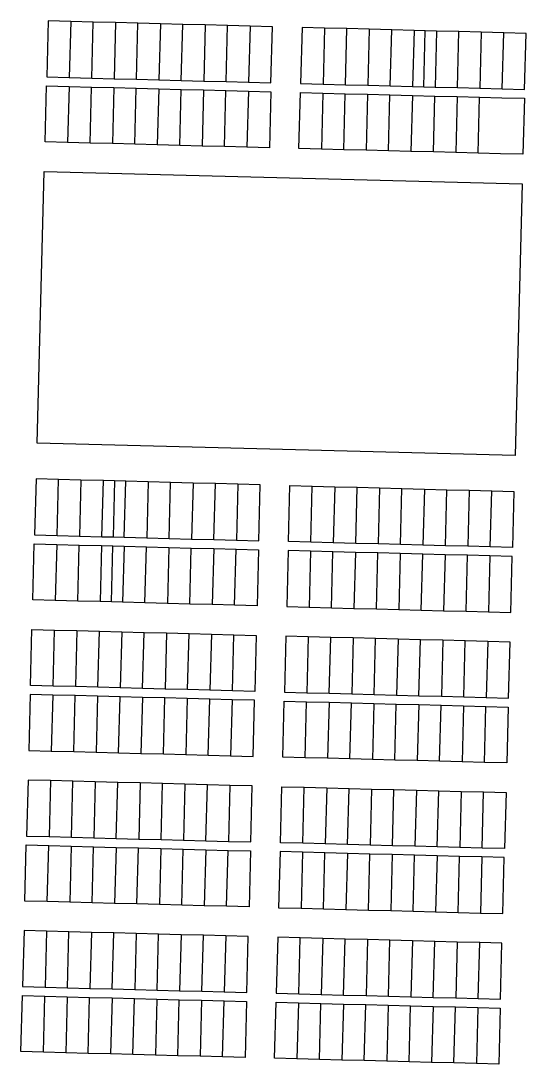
# Model space of a CAD drawing. Header units: inches. Extents: x 486468 to 494399, y 5455955 to 5460553.
# Drawn here: x 488175 to 488518, y 5456090 to 5456799 of the extents above; entities that cross this region are included whole.
import ezdxf

# ---------------------------------------------------------------- set-up
doc = ezdxf.new("R2010")
doc.units = ezdxf.units.IN
doc.header["$MEASUREMENT"] = 0
doc.layers.add('ParcelLines', color=10, linetype='Continuous')

msp = doc.modelspace()

# ---------------------------------------------------------------- linework, layer by layer
at = {"layer": 'ParcelLines', "color": 1}
for p, q in [((488193.931, 5456799.124), (488192.931, 5456761.024)), ((488209.181, 5456798.724), (488193.931, 5456799.124)), ((488209.181, 5456798.724), (488208.182, 5456760.624)), ((488224.381, 5456798.324), (488209.181, 5456798.724)), ((488223.432, 5456760.234), (488224.381, 5456798.324)), ((488239.631, 5456797.924), (488224.381, 5456798.324)), ((488239.631, 5456797.924), (488238.632, 5456759.834)), ((488254.831, 5456797.524), (488239.631, 5456797.924)), ((488253.832, 5456759.444), (488254.831, 5456797.524)), ((488270.081, 5456797.124), (488254.831, 5456797.524)), ((488270.081, 5456797.124), (488269.082, 5456759.044)), ((488285.281, 5456796.724), (488270.081, 5456797.124)), ((488284.282, 5456758.655), (488285.281, 5456796.724)), ((488300.481, 5456796.326), (488285.281, 5456796.724)), ((488300.481, 5456796.326), (488299.532, 5456758.256)), ((488315.73, 5456795.926), (488300.481, 5456796.326)), ((488314.732, 5456757.866), (488315.73, 5456795.926)), ((488330.93, 5456795.526), (488315.73, 5456795.926)), ((488330.93, 5456795.526), (488329.982, 5456757.466)), ((488346.18, 5456795.126), (488330.93, 5456795.526)), ((488345.181, 5456757.076), (488346.18, 5456795.126)), ((488366.28, 5456794.626), (488365.281, 5456756.526)), ((488381.48, 5456794.226), (488366.28, 5456794.626)), ((488381.48, 5456794.226), (488380.531, 5456756.126)), ((488396.73, 5456793.826), (488381.48, 5456794.226)), ((488395.731, 5456755.737), (488396.73, 5456793.826)), ((488411.93, 5456793.428), (488396.73, 5456793.826)), ((488411.93, 5456793.428), (488410.931, 5456755.337)), ((488427.13, 5456793.028), (488411.93, 5456793.428)), ((488426.131, 5456754.948), (488427.13, 5456793.028)), ((488442.381, 5456792.628), (488427.13, 5456793.028)), ((488442.381, 5456792.628), (488441.381, 5456754.548)), ((488449.981, 5456792.428), (488442.381, 5456792.628)), ((488448.981, 5456754.358), (488449.981, 5456792.428)), ((488457.581, 5456792.228), (488449.981, 5456792.428)), ((488457.581, 5456792.228), (488456.581, 5456754.158)), ((488472.781, 5456791.828), (488457.581, 5456792.228)), ((488471.781, 5456753.758), (488472.781, 5456791.828)), ((488487.981, 5456791.428), (488472.781, 5456791.828)), ((488487.981, 5456791.428), (488486.981, 5456753.368)), ((488503.231, 5456791.028), (488487.981, 5456791.428)), ((488502.231, 5456752.969), (488503.231, 5456791.028)), ((488518.43, 5456790.629), (488503.231, 5456791.028)), ((488517.431, 5456752.579), (488518.43, 5456790.629)), ((488192.931, 5456761.024), (488208.182, 5456760.624)), ((488208.182, 5456760.624), (488223.432, 5456760.234)), ((488223.432, 5456760.234), (488238.632, 5456759.834)), ((488238.632, 5456759.834), (488253.832, 5456759.444)), ((488253.832, 5456759.444), (488269.082, 5456759.044)), ((488269.082, 5456759.044), (488284.282, 5456758.655)), ((488284.282, 5456758.655), (488299.532, 5456758.256)), ((488299.532, 5456758.256), (488314.732, 5456757.866)), ((488191.732, 5456716.874), (488192.782, 5456754.924)), ((488192.782, 5456754.924), (488208.032, 5456754.524)), ((488208.032, 5456754.524), (488207.032, 5456716.474)), ((488208.032, 5456754.524), (488223.232, 5456754.134)), ((488222.282, 5456716.074), (488223.232, 5456754.134)), ((488223.232, 5456754.134), (488238.482, 5456753.734)), ((488238.482, 5456753.734), (488237.482, 5456715.674)), ((488238.482, 5456753.734), (488253.682, 5456753.344)), ((488252.732, 5456715.274), (488253.682, 5456753.344)), ((488253.682, 5456753.344), (488268.932, 5456752.944)), ((488268.932, 5456752.944), (488267.932, 5456714.875)), ((488268.932, 5456752.944), (488284.132, 5456752.555)), ((488283.182, 5456714.475), (488284.132, 5456752.555)), ((488284.132, 5456752.555), (488299.382, 5456752.156)), ((488299.382, 5456752.156), (488298.382, 5456714.075)), ((488299.382, 5456752.156), (488314.582, 5456751.766)), ((488313.632, 5456713.676), (488314.582, 5456751.766)), ((488314.582, 5456751.766), (488329.832, 5456751.366)), ((488314.732, 5456757.866), (488329.982, 5456757.466)), ((488329.832, 5456751.366), (488328.832, 5456713.276)), ((488329.832, 5456751.366), (488345.031, 5456750.976)), ((488329.982, 5456757.466), (488345.181, 5456757.076)), ((488365.281, 5456756.526), (488380.531, 5456756.126)), ((488380.531, 5456756.126), (488395.731, 5456755.737)), ((488395.731, 5456755.737), (488410.931, 5456755.337)), ((488410.931, 5456755.337), (488426.131, 5456754.948)), ((488426.131, 5456754.948), (488441.381, 5456754.548)), ((488441.381, 5456754.548), (488448.981, 5456754.358)), ((488448.981, 5456754.358), (488456.581, 5456754.158)), ((488456.581, 5456754.158), (488471.781, 5456753.758)), ((488471.781, 5456753.758), (488486.981, 5456753.368)), ((488486.981, 5456753.368), (488502.231, 5456752.969)), ((488502.231, 5456752.969), (488517.431, 5456752.579)), ((488345.031, 5456750.976), (488344.082, 5456712.876)), ((488364.182, 5456712.376), (488365.131, 5456750.426)), ((488365.131, 5456750.426), (488380.381, 5456750.026)), ((488380.381, 5456750.026), (488379.382, 5456711.987)), ((488380.381, 5456750.026), (488395.581, 5456749.637)), ((488394.581, 5456711.587), (488395.581, 5456749.637)), ((488395.581, 5456749.637), (488410.781, 5456749.237)), ((488410.781, 5456749.237), (488409.781, 5456711.197)), ((488410.781, 5456749.237), (488425.981, 5456748.848)), ((488425.031, 5456710.798), (488425.981, 5456748.848)), ((488425.981, 5456748.848), (488441.231, 5456748.448)), ((488441.231, 5456748.448), (488440.231, 5456710.398)), ((488441.231, 5456748.448), (488456.431, 5456748.058)), ((488455.431, 5456710.008), (488456.431, 5456748.058)), ((488456.431, 5456748.058), (488471.631, 5456747.668)), ((488471.631, 5456747.668), (488470.631, 5456709.618)), ((488471.631, 5456747.668), (488486.831, 5456747.268)), ((488485.831, 5456709.218), (488486.831, 5456747.268)), ((488517.281, 5456746.479), (488516.281, 5456708.429)), ((488207.032, 5456716.474), (488191.732, 5456716.874)), ((488222.282, 5456716.074), (488207.032, 5456716.474)), ((488237.482, 5456715.674), (488222.282, 5456716.074)), ((488252.732, 5456715.274), (488237.482, 5456715.674)), ((488267.932, 5456714.875), (488252.732, 5456715.274)), ((488283.182, 5456714.475), (488267.932, 5456714.875)), ((488298.382, 5456714.075), (488283.182, 5456714.475)), ((488313.632, 5456713.676), (488298.382, 5456714.075)), ((488328.832, 5456713.276), (488313.632, 5456713.676)), ((488344.082, 5456712.876), (488328.832, 5456713.276)), ((488379.382, 5456711.987), (488364.182, 5456712.376)), ((488394.581, 5456711.587), (488379.382, 5456711.987)), ((488409.781, 5456711.197), (488394.581, 5456711.587)), ((488425.031, 5456710.798), (488409.781, 5456711.197)), ((488440.231, 5456710.398), (488425.031, 5456710.798)), ((488455.431, 5456710.008), (488440.231, 5456710.398)), ((488470.631, 5456709.618), (488455.431, 5456710.008)), ((488485.831, 5456709.218), (488470.631, 5456709.618)), ((488186.335, 5456512.224), (488191.232, 5456696.724)), ((488191.232, 5456696.724), (488515.731, 5456688.329)), ((488515.731, 5456688.329), (488510.934, 5456503.729)), ((488510.934, 5456503.729), (488186.335, 5456512.224)), ((488185.635, 5456487.874), (488184.635, 5456449.774)), ((488200.935, 5456487.464), (488185.635, 5456487.874)), ((488199.885, 5456449.374), (488200.935, 5456487.464)), ((488216.135, 5456487.065), (488200.935, 5456487.464)), ((488216.135, 5456487.065), (488215.135, 5456448.975)), ((488231.335, 5456486.655), (488216.135, 5456487.065)), ((488230.335, 5456448.575), (488231.335, 5456486.655)), ((488238.985, 5456486.455), (488231.335, 5456486.655)), ((488238.985, 5456486.455), (488237.935, 5456448.375)), ((488246.585, 5456486.255), (488238.985, 5456486.455)), ((488245.585, 5456448.175), (488246.585, 5456486.255)), ((488261.785, 5456485.845), (488246.585, 5456486.255)), ((488261.785, 5456485.845), (488260.785, 5456447.775)), ((488277.035, 5456485.435), (488261.785, 5456485.845)), ((488275.985, 5456447.375), (488277.035, 5456485.435)), ((488292.235, 5456485.035), (488277.035, 5456485.435)), ((488292.235, 5456485.035), (488291.235, 5456446.975)), ((488307.485, 5456484.626), (488292.235, 5456485.035)), ((488306.435, 5456446.576), (488307.485, 5456484.626)), ((488322.685, 5456484.226), (488307.485, 5456484.626)), ((488322.685, 5456484.226), (488321.685, 5456446.176)), ((488337.885, 5456483.827), (488322.685, 5456484.226)), ((488336.885, 5456445.777), (488337.885, 5456483.827)), ((488356.985, 5456445.227), (488357.985, 5456483.327)), ((488357.985, 5456483.327), (488373.235, 5456482.927)), ((488372.235, 5456444.827), (488373.235, 5456482.927)), ((488373.235, 5456482.927), (488388.485, 5456482.527)), ((488388.485, 5456482.527), (488387.435, 5456444.427)), ((488388.485, 5456482.527), (488403.685, 5456482.127)), ((488402.685, 5456444.027), (488403.685, 5456482.127)), ((488403.685, 5456482.127), (488418.935, 5456481.727)), ((488418.935, 5456481.727), (488417.935, 5456443.627)), ((488418.935, 5456481.727), (488434.135, 5456481.328)), ((488433.135, 5456443.228), (488434.135, 5456481.328)), ((488434.135, 5456481.328), (488449.385, 5456480.928)), ((488449.385, 5456480.928), (488448.385, 5456442.828)), ((488449.385, 5456480.928), (488464.635, 5456480.529)), ((488463.585, 5456442.429), (488464.635, 5456480.529)), ((488464.635, 5456480.529), (488479.835, 5456480.129)), ((488479.835, 5456480.129), (488478.835, 5456442.029)), ((488479.835, 5456480.129), (488495.084, 5456479.729)), ((488494.035, 5456441.629), (488495.084, 5456479.729)), ((488495.084, 5456479.729), (488510.184, 5456479.329)), ((488510.184, 5456479.329), (488509.185, 5456441.229)), ((488184.635, 5456449.774), (488199.885, 5456449.374)), ((488199.885, 5456449.374), (488215.135, 5456448.975)), ((488215.135, 5456448.975), (488230.335, 5456448.575)), ((488230.335, 5456448.575), (488237.935, 5456448.375)), ((488237.935, 5456448.375), (488245.585, 5456448.175)), ((488245.585, 5456448.175), (488260.785, 5456447.775)), ((488260.785, 5456447.775), (488275.985, 5456447.375)), ((488275.985, 5456447.375), (488291.235, 5456446.975)), ((488291.235, 5456446.975), (488306.435, 5456446.576)), ((488306.435, 5456446.576), (488321.685, 5456446.176)), ((488183.435, 5456405.624), (488184.435, 5456443.674)), ((488184.435, 5456443.674), (488199.735, 5456443.274)), ((488199.735, 5456443.274), (488198.735, 5456405.224)), ((488199.735, 5456443.274), (488214.935, 5456442.875)), ((488213.935, 5456404.824), (488214.935, 5456442.875)), ((488214.935, 5456442.875), (488230.185, 5456442.475)), ((488230.185, 5456442.475), (488229.185, 5456404.425)), ((488230.185, 5456442.475), (488237.785, 5456442.275)), ((488236.785, 5456404.225), (488237.785, 5456442.275)), ((488237.785, 5456442.275), (488245.385, 5456442.075)), ((488245.385, 5456442.075), (488244.385, 5456404.025)), ((488245.385, 5456442.075), (488260.635, 5456441.675)), ((488259.585, 5456403.625), (488260.635, 5456441.675)), ((488260.635, 5456441.675), (488275.835, 5456441.275)), ((488275.835, 5456441.275), (488274.835, 5456403.225)), ((488275.835, 5456441.275), (488291.085, 5456440.876)), ((488290.035, 5456402.826), (488291.085, 5456440.876)), ((488291.085, 5456440.876), (488306.285, 5456440.476)), ((488306.285, 5456440.476), (488305.285, 5456402.426)), ((488306.285, 5456440.476), (488321.535, 5456440.076)), ((488320.485, 5456402.026), (488321.535, 5456440.076)), ((488321.535, 5456440.076), (488336.735, 5456439.677)), ((488321.685, 5456446.176), (488336.885, 5456445.777)), ((488336.735, 5456439.677), (488335.735, 5456401.626)), ((488356.835, 5456439.127), (488355.835, 5456401.077)), ((488372.085, 5456438.727), (488356.835, 5456439.127)), ((488372.235, 5456444.827), (488356.985, 5456445.227)), ((488387.435, 5456444.427), (488372.235, 5456444.827)), ((488402.685, 5456444.027), (488387.435, 5456444.427)), ((488417.935, 5456443.627), (488402.685, 5456444.027)), ((488433.135, 5456443.228), (488417.935, 5456443.627)), ((488448.385, 5456442.828), (488433.135, 5456443.228)), ((488463.585, 5456442.429), (488448.385, 5456442.828)), ((488478.835, 5456442.029), (488463.585, 5456442.429)), ((488494.035, 5456441.629), (488478.835, 5456442.029)), ((488509.185, 5456441.229), (488494.035, 5456441.629)), ((488372.085, 5456438.727), (488371.035, 5456400.677)), ((488387.285, 5456438.327), (488372.085, 5456438.727)), ((488386.285, 5456400.277), (488387.285, 5456438.327)), ((488402.535, 5456437.927), (488387.285, 5456438.327)), ((488402.535, 5456437.927), (488401.535, 5456399.877)), ((488417.735, 5456437.527), (488402.535, 5456437.927)), ((488416.736, 5456399.477), (488417.735, 5456437.527)), ((488432.985, 5456437.128), (488417.735, 5456437.527)), ((488432.985, 5456437.128), (488431.986, 5456399.078)), ((488448.185, 5456436.728), (488432.985, 5456437.128)), ((488447.186, 5456398.678), (488448.185, 5456436.728)), ((488463.435, 5456436.329), (488448.185, 5456436.728)), ((488463.435, 5456436.329), (488462.436, 5456398.279)), ((488478.685, 5456435.929), (488463.435, 5456436.329)), ((488477.636, 5456397.879), (488478.685, 5456435.929)), ((488493.885, 5456435.529), (488478.685, 5456435.929)), ((488493.885, 5456435.529), (488492.886, 5456397.479)), ((488509.035, 5456435.129), (488493.885, 5456435.529)), ((488508.036, 5456397.079), (488509.035, 5456435.129)), ((488198.735, 5456405.224), (488183.435, 5456405.624)), ((488213.935, 5456404.824), (488198.735, 5456405.224)), ((488229.185, 5456404.425), (488213.935, 5456404.824)), ((488236.785, 5456404.225), (488229.185, 5456404.425)), ((488244.385, 5456404.025), (488236.785, 5456404.225)), ((488259.585, 5456403.625), (488244.385, 5456404.025)), ((488274.835, 5456403.225), (488259.585, 5456403.625)), ((488290.035, 5456402.826), (488274.835, 5456403.225)), ((488305.285, 5456402.426), (488290.035, 5456402.826)), ((488320.485, 5456402.026), (488305.285, 5456402.426)), ((488335.735, 5456401.626), (488320.485, 5456402.026)), ((488355.835, 5456401.077), (488371.035, 5456400.677)), ((488371.035, 5456400.677), (488386.285, 5456400.277)), ((488386.285, 5456400.277), (488401.535, 5456399.877)), ((488401.535, 5456399.877), (488416.736, 5456399.477)), ((488416.736, 5456399.477), (488431.986, 5456399.078)), ((488431.986, 5456399.078), (488447.186, 5456398.678)), ((488447.186, 5456398.678), (488462.436, 5456398.279)), ((488462.436, 5456398.279), (488477.636, 5456397.879)), ((488477.636, 5456397.879), (488492.886, 5456397.479)), ((488492.886, 5456397.479), (488508.036, 5456397.079)), ((488181.887, 5456347.474), (488182.886, 5456385.524)), ((488182.886, 5456385.524), (488198.186, 5456385.124)), ((488197.187, 5456347.064), (488198.186, 5456385.124)), ((488198.186, 5456385.124), (488213.386, 5456384.724)), ((488213.386, 5456384.724), (488212.387, 5456346.664)), ((488213.386, 5456384.724), (488228.636, 5456384.325)), ((488227.637, 5456346.255), (488228.636, 5456384.325)), ((488228.636, 5456384.325), (488243.836, 5456383.925)), ((488243.836, 5456383.925), (488242.837, 5456345.855)), ((488243.836, 5456383.925), (488259.086, 5456383.525)), ((488258.037, 5456345.455), (488259.086, 5456383.525)), ((488259.086, 5456383.525), (488274.286, 5456383.125)), ((488274.286, 5456383.125), (488273.287, 5456345.046)), ((488274.286, 5456383.125), (488289.536, 5456382.726)), ((488288.487, 5456344.646), (488289.536, 5456382.726)), ((488289.536, 5456382.726), (488304.736, 5456382.326)), ((488304.736, 5456382.326), (488303.737, 5456344.236)), ((488304.736, 5456382.326), (488319.986, 5456381.926)), ((488318.937, 5456343.836), (488319.986, 5456381.926)), ((488319.986, 5456381.926), (488335.186, 5456381.526)), ((488335.186, 5456381.526), (488334.187, 5456343.426)), ((488355.286, 5456380.977), (488354.287, 5456342.927)), ((488370.536, 5456380.577), (488355.286, 5456380.977)), ((488370.536, 5456380.577), (488369.537, 5456342.527)), ((488385.736, 5456380.177), (488370.536, 5456380.577)), ((488384.737, 5456342.127), (488385.736, 5456380.177)), ((488400.986, 5456379.777), (488385.736, 5456380.177)), ((488400.986, 5456379.777), (488399.986, 5456341.727)), ((488416.186, 5456379.378), (488400.986, 5456379.777)), ((488415.186, 5456341.328), (488416.186, 5456379.378)), ((488431.436, 5456378.978), (488416.186, 5456379.378)), ((488431.436, 5456378.978), (488430.436, 5456340.928)), ((488446.686, 5456378.578), (488431.436, 5456378.978)), ((488445.636, 5456340.528), (488446.686, 5456378.578)), ((488461.886, 5456378.178), (488446.686, 5456378.578)), ((488461.886, 5456378.178), (488460.886, 5456340.128)), ((488477.136, 5456377.779), (488461.886, 5456378.178)), ((488476.136, 5456339.729), (488477.136, 5456377.779)), ((488492.336, 5456377.379), (488477.136, 5456377.779)), ((488492.336, 5456377.379), (488491.336, 5456339.329)), ((488507.486, 5456376.979), (488492.336, 5456377.379)), ((488506.486, 5456338.929), (488507.486, 5456376.979)), ((488197.187, 5456347.064), (488181.887, 5456347.474)), ((488212.387, 5456346.664), (488197.187, 5456347.064)), ((488181.737, 5456341.374), (488180.687, 5456303.324)), ((488196.987, 5456340.974), (488181.737, 5456341.374)), ((488196.987, 5456340.974), (488195.987, 5456302.914)), ((488212.237, 5456340.574), (488196.987, 5456340.974)), ((488211.187, 5456302.514), (488212.237, 5456340.574)), ((488227.437, 5456340.175), (488212.237, 5456340.574)), ((488227.637, 5456346.255), (488212.387, 5456346.664)), ((488227.437, 5456340.175), (488226.437, 5456302.104)), ((488242.687, 5456339.775), (488227.437, 5456340.175)), ((488242.837, 5456345.855), (488227.637, 5456346.255)), ((488258.037, 5456345.455), (488242.837, 5456345.855)), ((488273.287, 5456345.046), (488258.037, 5456345.455)), ((488288.487, 5456344.646), (488273.287, 5456345.046)), ((488303.737, 5456344.236), (488288.487, 5456344.646)), ((488318.937, 5456343.836), (488303.737, 5456344.236)), ((488334.187, 5456343.426), (488318.937, 5456343.836)), ((488354.287, 5456342.927), (488369.537, 5456342.527)), ((488369.537, 5456342.527), (488384.737, 5456342.127)), ((488384.737, 5456342.127), (488399.986, 5456341.727)), ((488399.986, 5456341.727), (488415.186, 5456341.328)), ((488415.186, 5456341.328), (488430.436, 5456340.928)), ((488430.436, 5456340.928), (488445.636, 5456340.528)), ((488445.636, 5456340.528), (488460.886, 5456340.128)), ((488460.886, 5456340.128), (488476.136, 5456339.729)), ((488241.637, 5456301.705), (488242.687, 5456339.775)), ((488257.887, 5456339.375), (488242.687, 5456339.775)), ((488257.887, 5456339.375), (488256.887, 5456301.296)), ((488273.137, 5456338.976), (488257.887, 5456339.375)), ((488272.087, 5456300.896), (488273.137, 5456338.976)), ((488288.337, 5456338.576), (488273.137, 5456338.976)), ((488288.337, 5456338.576), (488287.337, 5456300.486)), ((488303.587, 5456338.176), (488288.337, 5456338.576)), ((488302.587, 5456300.086), (488303.587, 5456338.176)), ((488318.787, 5456337.776), (488303.587, 5456338.176)), ((488318.787, 5456337.776), (488317.787, 5456299.686)), ((488334.037, 5456337.376), (488318.787, 5456337.776)), ((488333.037, 5456299.276), (488334.037, 5456337.376)), ((488353.137, 5456298.776), (488354.137, 5456336.827)), ((488354.137, 5456336.827), (488369.337, 5456336.427)), ((488368.337, 5456298.377), (488369.337, 5456336.427)), ((488369.337, 5456336.427), (488384.587, 5456336.027)), ((488384.587, 5456336.027), (488383.587, 5456297.977)), ((488384.587, 5456336.027), (488399.787, 5456335.627)), ((488398.787, 5456297.578), (488399.787, 5456335.627)), ((488399.787, 5456335.627), (488415.037, 5456335.228)), ((488415.037, 5456335.228), (488414.037, 5456297.178)), ((488415.037, 5456335.228), (488430.237, 5456334.828)), ((488429.237, 5456296.778), (488430.237, 5456334.828)), ((488430.237, 5456334.828), (488445.486, 5456334.428)), ((488445.486, 5456334.428), (488444.487, 5456296.378)), ((488445.486, 5456334.428), (488460.686, 5456334.028)), ((488459.687, 5456295.978), (488460.686, 5456334.028)), ((488460.686, 5456334.028), (488475.936, 5456333.629)), ((488475.936, 5456333.629), (488474.937, 5456295.578)), ((488475.936, 5456333.629), (488491.136, 5456333.229)), ((488476.136, 5456339.729), (488491.336, 5456339.329)), ((488490.137, 5456295.179), (488491.136, 5456333.229)), ((488491.136, 5456333.229), (488506.336, 5456332.829)), ((488491.336, 5456339.329), (488506.486, 5456338.929)), ((488506.336, 5456332.829), (488505.287, 5456294.779)), ((488180.687, 5456303.324), (488195.987, 5456302.914)), ((488195.987, 5456302.914), (488211.187, 5456302.514)), ((488211.187, 5456302.514), (488226.437, 5456302.104)), ((488226.437, 5456302.104), (488241.637, 5456301.705)), ((488241.637, 5456301.705), (488256.887, 5456301.296)), ((488256.887, 5456301.296), (488272.087, 5456300.896)), ((488272.087, 5456300.896), (488287.337, 5456300.486)), ((488287.337, 5456300.486), (488302.587, 5456300.086)), ((488302.587, 5456300.086), (488317.787, 5456299.686)), ((488317.787, 5456299.686), (488333.037, 5456299.276)), ((488368.337, 5456298.377), (488353.137, 5456298.776)), ((488383.587, 5456297.977), (488368.337, 5456298.377)), ((488398.787, 5456297.578), (488383.587, 5456297.977)), ((488414.037, 5456297.178), (488398.787, 5456297.578)), ((488429.237, 5456296.778), (488414.037, 5456297.178)), ((488444.487, 5456296.378), (488429.237, 5456296.778)), ((488459.687, 5456295.978), (488444.487, 5456296.378)), ((488474.937, 5456295.578), (488459.687, 5456295.978)), ((488490.137, 5456295.179), (488474.937, 5456295.578)), ((488505.287, 5456294.779), (488490.137, 5456295.179)), ((488180.187, 5456283.224), (488179.188, 5456245.124)), ((488195.437, 5456282.814), (488180.187, 5456283.224)), ((488195.437, 5456282.814), (488194.438, 5456244.724)), ((488210.687, 5456282.414), (488195.437, 5456282.814)), ((488209.688, 5456244.324), (488210.687, 5456282.414)), ((488225.887, 5456282.004), (488210.687, 5456282.414)), ((488225.887, 5456282.004), (488224.888, 5456243.924)), ((488241.137, 5456281.605), (488225.887, 5456282.004)), ((488240.138, 5456243.526), (488241.137, 5456281.605)), ((488256.337, 5456281.206), (488241.137, 5456281.605)), ((488256.337, 5456281.206), (488255.338, 5456243.126)), ((488271.587, 5456280.796), (488256.337, 5456281.206)), ((488270.588, 5456242.726), (488271.587, 5456280.796)), ((488286.787, 5456280.396), (488271.587, 5456280.796)), ((488286.787, 5456280.396), (488285.788, 5456242.326)), ((488302.037, 5456279.986), (488286.787, 5456280.396)), ((488300.988, 5456241.926), (488302.037, 5456279.986)), ((488317.237, 5456279.586), (488302.037, 5456279.986)), ((488317.237, 5456279.586), (488316.238, 5456241.526)), ((488332.487, 5456279.176), (488317.237, 5456279.586)), ((488331.438, 5456241.126), (488332.487, 5456279.176)), ((488351.538, 5456240.626), (488352.587, 5456278.676)), ((488352.587, 5456278.676), (488367.787, 5456278.277)), ((488366.788, 5456240.217), (488367.787, 5456278.277)), ((488367.787, 5456278.277), (488383.037, 5456277.877)), ((488383.037, 5456277.877), (488381.988, 5456239.817)), ((488383.037, 5456277.877), (488398.237, 5456277.478)), ((488397.238, 5456239.408), (488398.237, 5456277.478)), ((488398.237, 5456277.478), (488413.487, 5456277.078)), ((488413.487, 5456277.078), (488412.438, 5456239.008)), ((488413.487, 5456277.078), (488428.687, 5456276.678)), ((488427.688, 5456238.598), (488428.687, 5456276.678)), ((488428.687, 5456276.678), (488443.937, 5456276.278)), ((488443.937, 5456276.278), (488442.938, 5456238.198)), ((488443.937, 5456276.278), (488459.137, 5456275.878)), ((488458.138, 5456237.788), (488459.137, 5456275.878)), ((488459.137, 5456275.878), (488474.387, 5456275.478)), ((488474.387, 5456275.478), (488473.388, 5456237.388)), ((488474.387, 5456275.478), (488489.587, 5456275.079)), ((488488.588, 5456236.979), (488489.587, 5456275.079)), ((488489.587, 5456275.079), (488504.787, 5456274.679)), ((488504.787, 5456274.679), (488503.738, 5456236.579)), ((488179.188, 5456245.124), (488194.438, 5456244.724)), ((488194.438, 5456244.724), (488209.688, 5456244.324)), ((488209.688, 5456244.324), (488224.888, 5456243.924)), ((488224.888, 5456243.924), (488240.138, 5456243.526)), ((488240.138, 5456243.526), (488255.338, 5456243.126)), ((488255.338, 5456243.126), (488270.588, 5456242.726)), ((488270.588, 5456242.726), (488285.788, 5456242.326)), ((488285.788, 5456242.326), (488300.988, 5456241.926)), ((488300.988, 5456241.926), (488316.238, 5456241.526)), ((488316.238, 5456241.526), (488331.438, 5456241.126)), ((488366.788, 5456240.217), (488351.538, 5456240.626)), ((488177.988, 5456200.974), (488178.988, 5456239.074)), ((488178.988, 5456239.074), (488194.288, 5456238.664)), ((488193.288, 5456200.574), (488194.288, 5456238.664)), ((488194.288, 5456238.664), (488209.488, 5456238.264)), ((488209.488, 5456238.264), (488208.488, 5456200.174)), ((488209.488, 5456238.264), (488224.738, 5456237.854)), ((488223.738, 5456199.775), (488224.738, 5456237.854)), ((488224.738, 5456237.854), (488239.938, 5456237.456)), ((488239.938, 5456237.456), (488238.938, 5456199.375)), ((488239.938, 5456237.456), (488255.188, 5456237.046)), ((488254.188, 5456198.976), (488255.188, 5456237.046)), ((488255.188, 5456237.046), (488270.388, 5456236.646)), ((488270.388, 5456236.646), (488269.388, 5456198.576)), ((488270.388, 5456236.646), (488285.638, 5456236.236)), ((488284.588, 5456198.176), (488285.638, 5456236.236)), ((488285.638, 5456236.236), (488300.838, 5456235.836)), ((488300.838, 5456235.836), (488299.838, 5456197.776)), ((488300.838, 5456235.836), (488316.088, 5456235.426)), ((488315.038, 5456197.376), (488316.088, 5456235.426)), ((488316.088, 5456235.426), (488331.288, 5456235.026)), ((488331.288, 5456235.026), (488330.288, 5456196.976)), ((488351.388, 5456234.526), (488350.388, 5456196.426)), ((488366.638, 5456234.127), (488351.388, 5456234.526)), ((488366.638, 5456234.127), (488365.588, 5456196.026)), ((488381.838, 5456233.727), (488366.638, 5456234.127)), ((488381.988, 5456239.817), (488366.788, 5456240.217)), ((488380.838, 5456195.628), (488381.838, 5456233.727)), ((488397.088, 5456233.328), (488381.838, 5456233.727)), ((488397.238, 5456239.408), (488381.988, 5456239.817)), ((488412.438, 5456239.008), (488397.238, 5456239.408)), ((488427.688, 5456238.598), (488412.438, 5456239.008)), ((488442.938, 5456238.198), (488427.688, 5456238.598)), ((488458.138, 5456237.788), (488442.938, 5456238.198)), ((488473.388, 5456237.388), (488458.138, 5456237.788)), ((488488.588, 5456236.979), (488473.388, 5456237.388)), ((488503.738, 5456236.579), (488488.588, 5456236.979)), ((488397.088, 5456233.328), (488396.038, 5456195.228)), ((488412.288, 5456232.928), (488397.088, 5456233.328)), ((488411.288, 5456194.828), (488412.288, 5456232.928)), ((488427.538, 5456232.528), (488412.288, 5456232.928)), ((488427.538, 5456232.528), (488426.488, 5456194.428)), ((488442.738, 5456232.128), (488427.538, 5456232.528)), ((488441.738, 5456194.028), (488442.738, 5456232.128)), ((488457.988, 5456231.728), (488442.738, 5456232.128)), ((488457.988, 5456231.728), (488456.938, 5456193.628)), ((488473.188, 5456231.328), (488457.988, 5456231.728)), ((488472.188, 5456193.228), (488473.188, 5456231.328)), ((488488.438, 5456230.929), (488473.188, 5456231.328)), ((488488.438, 5456230.929), (488487.388, 5456192.828)), ((488503.588, 5456230.529), (488488.438, 5456230.929)), ((488502.588, 5456192.429), (488503.588, 5456230.529)), ((488193.288, 5456200.574), (488177.988, 5456200.974)), ((488208.488, 5456200.174), (488193.288, 5456200.574)), ((488223.738, 5456199.775), (488208.488, 5456200.174)), ((488238.938, 5456199.375), (488223.738, 5456199.775)), ((488254.188, 5456198.976), (488238.938, 5456199.375)), ((488269.388, 5456198.576), (488254.188, 5456198.976)), ((488284.588, 5456198.176), (488269.388, 5456198.576)), ((488299.838, 5456197.776), (488284.588, 5456198.176)), ((488315.038, 5456197.376), (488299.838, 5456197.776)), ((488330.288, 5456196.976), (488315.038, 5456197.376)), ((488350.388, 5456196.426), (488365.588, 5456196.026)), ((488365.588, 5456196.026), (488380.838, 5456195.628)), ((488380.838, 5456195.628), (488396.038, 5456195.228)), ((488396.038, 5456195.228), (488411.288, 5456194.828)), ((488411.288, 5456194.828), (488426.488, 5456194.428)), ((488426.488, 5456194.428), (488441.738, 5456194.028)), ((488441.738, 5456194.028), (488456.938, 5456193.628)), ((488456.938, 5456193.628), (488472.188, 5456193.228)), ((488472.188, 5456193.228), (488487.388, 5456192.828)), ((488487.388, 5456192.828), (488502.588, 5456192.429)), ((488177.488, 5456180.874), (488176.49, 5456142.824)), ((488192.738, 5456180.474), (488177.488, 5456180.874)), ((488192.738, 5456180.474), (488191.74, 5456142.425)), ((488207.988, 5456180.075), (488192.738, 5456180.474)), ((488206.99, 5456142.025), (488207.988, 5456180.075)), ((488223.188, 5456179.675), (488207.988, 5456180.075)), ((488223.188, 5456179.675), (488222.19, 5456141.625)), ((488238.438, 5456179.275), (488223.188, 5456179.675)), ((488237.39, 5456141.225), (488238.438, 5456179.275)), ((488253.638, 5456178.876), (488238.438, 5456179.275)), ((488253.638, 5456178.876), (488252.64, 5456140.826)), ((488268.838, 5456178.476), (488253.638, 5456178.876)), ((488267.84, 5456140.426), (488268.838, 5456178.476)), ((488284.088, 5456178.076), (488268.838, 5456178.476)), ((488284.088, 5456178.076), (488283.04, 5456140.026)), ((488299.288, 5456177.676), (488284.088, 5456178.076)), ((488298.29, 5456139.626), (488299.288, 5456177.676)), ((488314.488, 5456177.276), (488299.288, 5456177.676)), ((488314.488, 5456177.276), (488313.49, 5456139.226)), ((488329.738, 5456176.876), (488314.488, 5456177.276)), ((488328.69, 5456138.826), (488329.738, 5456176.876)), ((488349.839, 5456176.326), (488348.79, 5456138.277)), ((488365.039, 5456175.926), (488349.839, 5456176.326)), ((488364.04, 5456137.877), (488365.039, 5456175.926)), ((488380.289, 5456175.528), (488365.039, 5456175.926)), ((488380.289, 5456175.528), (488379.29, 5456137.478)), ((488395.489, 5456175.128), (488380.289, 5456175.528)), ((488394.49, 5456137.078), (488395.489, 5456175.128)), ((488410.739, 5456174.728), (488395.489, 5456175.128)), ((488410.739, 5456174.728), (488409.74, 5456136.678)), ((488425.989, 5456174.328), (488410.739, 5456174.728)), ((488424.94, 5456136.278), (488425.989, 5456174.328)), ((488441.189, 5456173.928), (488425.989, 5456174.328)), ((488441.189, 5456173.928), (488440.19, 5456135.878)), ((488456.439, 5456173.528), (488441.189, 5456173.928)), ((488455.39, 5456135.478), (488456.439, 5456173.528)), ((488471.639, 5456173.128), (488456.439, 5456173.528)), ((488471.639, 5456173.128), (488470.64, 5456135.078)), ((488486.889, 5456172.728), (488471.639, 5456173.128)), ((488485.84, 5456134.678), (488486.889, 5456172.728)), ((488502.039, 5456172.329), (488486.889, 5456172.728)), ((488501.04, 5456134.28), (488502.039, 5456172.329)), ((488176.49, 5456142.824), (488191.74, 5456142.425)), ((488191.74, 5456142.425), (488206.99, 5456142.025)), ((488206.99, 5456142.025), (488222.19, 5456141.625)), ((488222.19, 5456141.625), (488237.39, 5456141.225)), ((488175.34, 5456098.625), (488176.34, 5456136.724)), ((488176.34, 5456136.724), (488191.59, 5456136.325)), ((488190.59, 5456098.225), (488191.59, 5456136.325)), ((488191.59, 5456136.325), (488206.79, 5456135.925)), ((488206.79, 5456135.925), (488205.79, 5456097.835)), ((488206.79, 5456135.925), (488222.04, 5456135.525)), ((488221.04, 5456097.435), (488222.04, 5456135.525)), ((488222.04, 5456135.525), (488237.24, 5456135.125)), ((488237.24, 5456135.125), (488236.24, 5456097.046)), ((488237.24, 5456135.125), (488252.44, 5456134.726)), ((488237.39, 5456141.225), (488252.64, 5456140.826)), ((488251.44, 5456096.656), (488252.44, 5456134.726)), ((488252.44, 5456134.726), (488267.69, 5456134.326)), ((488252.64, 5456140.826), (488267.84, 5456140.426)), ((488267.69, 5456134.326), (488266.69, 5456096.256)), ((488267.69, 5456134.326), (488282.89, 5456133.926)), ((488267.84, 5456140.426), (488283.04, 5456140.026)), ((488283.04, 5456140.026), (488298.29, 5456139.626)), ((488298.29, 5456139.626), (488313.49, 5456139.226)), ((488313.49, 5456139.226), (488328.69, 5456138.826)), ((488348.79, 5456138.277), (488364.04, 5456137.877)), ((488364.04, 5456137.877), (488379.29, 5456137.478)), ((488379.29, 5456137.478), (488394.49, 5456137.078)), ((488394.49, 5456137.078), (488409.74, 5456136.678)), ((488409.74, 5456136.678), (488424.94, 5456136.278)), ((488424.94, 5456136.278), (488440.19, 5456135.878)), ((488440.19, 5456135.878), (488455.39, 5456135.478)), ((488455.39, 5456135.478), (488470.64, 5456135.078)), ((488470.64, 5456135.078), (488485.84, 5456134.678)), ((488485.84, 5456134.678), (488501.04, 5456134.28)), ((488281.89, 5456095.856), (488282.89, 5456133.926)), ((488282.89, 5456133.926), (488298.09, 5456133.526)), ((488298.09, 5456133.526), (488297.09, 5456095.466)), ((488298.09, 5456133.526), (488313.34, 5456133.126)), ((488312.29, 5456095.077), (488313.34, 5456133.126)), ((488313.34, 5456133.126), (488328.54, 5456132.726)), ((488328.54, 5456132.726), (488327.54, 5456094.677)), ((488347.64, 5456094.127), (488348.64, 5456132.177)), ((488348.64, 5456132.177), (488363.89, 5456131.778)), ((488363.89, 5456131.778), (488362.84, 5456093.728)), ((488363.89, 5456131.778), (488379.09, 5456131.378)), ((488378.09, 5456093.328), (488379.09, 5456131.378)), ((488379.09, 5456131.378), (488394.34, 5456130.978)), ((488394.34, 5456130.978), (488393.29, 5456092.928)), ((488394.34, 5456130.978), (488409.54, 5456130.578)), ((488408.54, 5456092.528), (488409.54, 5456130.578)), ((488409.54, 5456130.578), (488424.79, 5456130.178)), ((488424.79, 5456130.178), (488423.79, 5456092.128)), ((488424.79, 5456130.178), (488439.99, 5456129.778)), ((488438.99, 5456091.728), (488439.99, 5456129.778)), ((488439.99, 5456129.778), (488455.24, 5456129.378)), ((488455.24, 5456129.378), (488454.24, 5456091.328)), ((488455.24, 5456129.378), (488470.49, 5456128.978)), ((488469.44, 5456090.929), (488470.49, 5456128.978)), ((488470.49, 5456128.978), (488485.69, 5456128.578)), ((488485.69, 5456128.578), (488484.69, 5456090.53)), ((488485.69, 5456128.578), (488500.84, 5456128.18)), ((488500.84, 5456128.18), (488499.84, 5456090.13)), ((488190.59, 5456098.225), (488175.34, 5456098.625)), ((488205.79, 5456097.835), (488190.59, 5456098.225)), ((488221.04, 5456097.435), (488205.79, 5456097.835)), ((488236.24, 5456097.046), (488221.04, 5456097.435)), ((488251.44, 5456096.656), (488236.24, 5456097.046)), ((488266.69, 5456096.256), (488251.44, 5456096.656)), ((488281.89, 5456095.856), (488266.69, 5456096.256)), ((488297.09, 5456095.466), (488281.89, 5456095.856)), ((488312.29, 5456095.077), (488297.09, 5456095.466)), ((488327.54, 5456094.677), (488312.29, 5456095.077)), ((488362.84, 5456093.728), (488347.64, 5456094.127)), ((488378.09, 5456093.328), (488362.84, 5456093.728)), ((488393.29, 5456092.928), (488378.09, 5456093.328)), ((488408.54, 5456092.528), (488393.29, 5456092.928)), ((488423.79, 5456092.128), (488408.54, 5456092.528)), ((488438.99, 5456091.728), (488423.79, 5456092.128)), ((488454.24, 5456091.328), (488438.99, 5456091.728)), ((488469.44, 5456090.929), (488454.24, 5456091.328)), ((488484.69, 5456090.53), (488469.44, 5456090.929)), ((488499.84, 5456090.13), (488484.69, 5456090.53))]:
    msp.add_line(p, q, dxfattribs=at)
for points in [[(488486.831, 5456747.268), (488502.031, 5456746.879), (488517.281, 5456746.479)], [(488516.281, 5456708.429), (488501.031, 5456708.829), (488485.831, 5456709.218)]]:
    msp.add_lwpolyline(points, dxfattribs=at)

doc.saveas('drawing.dxf')
